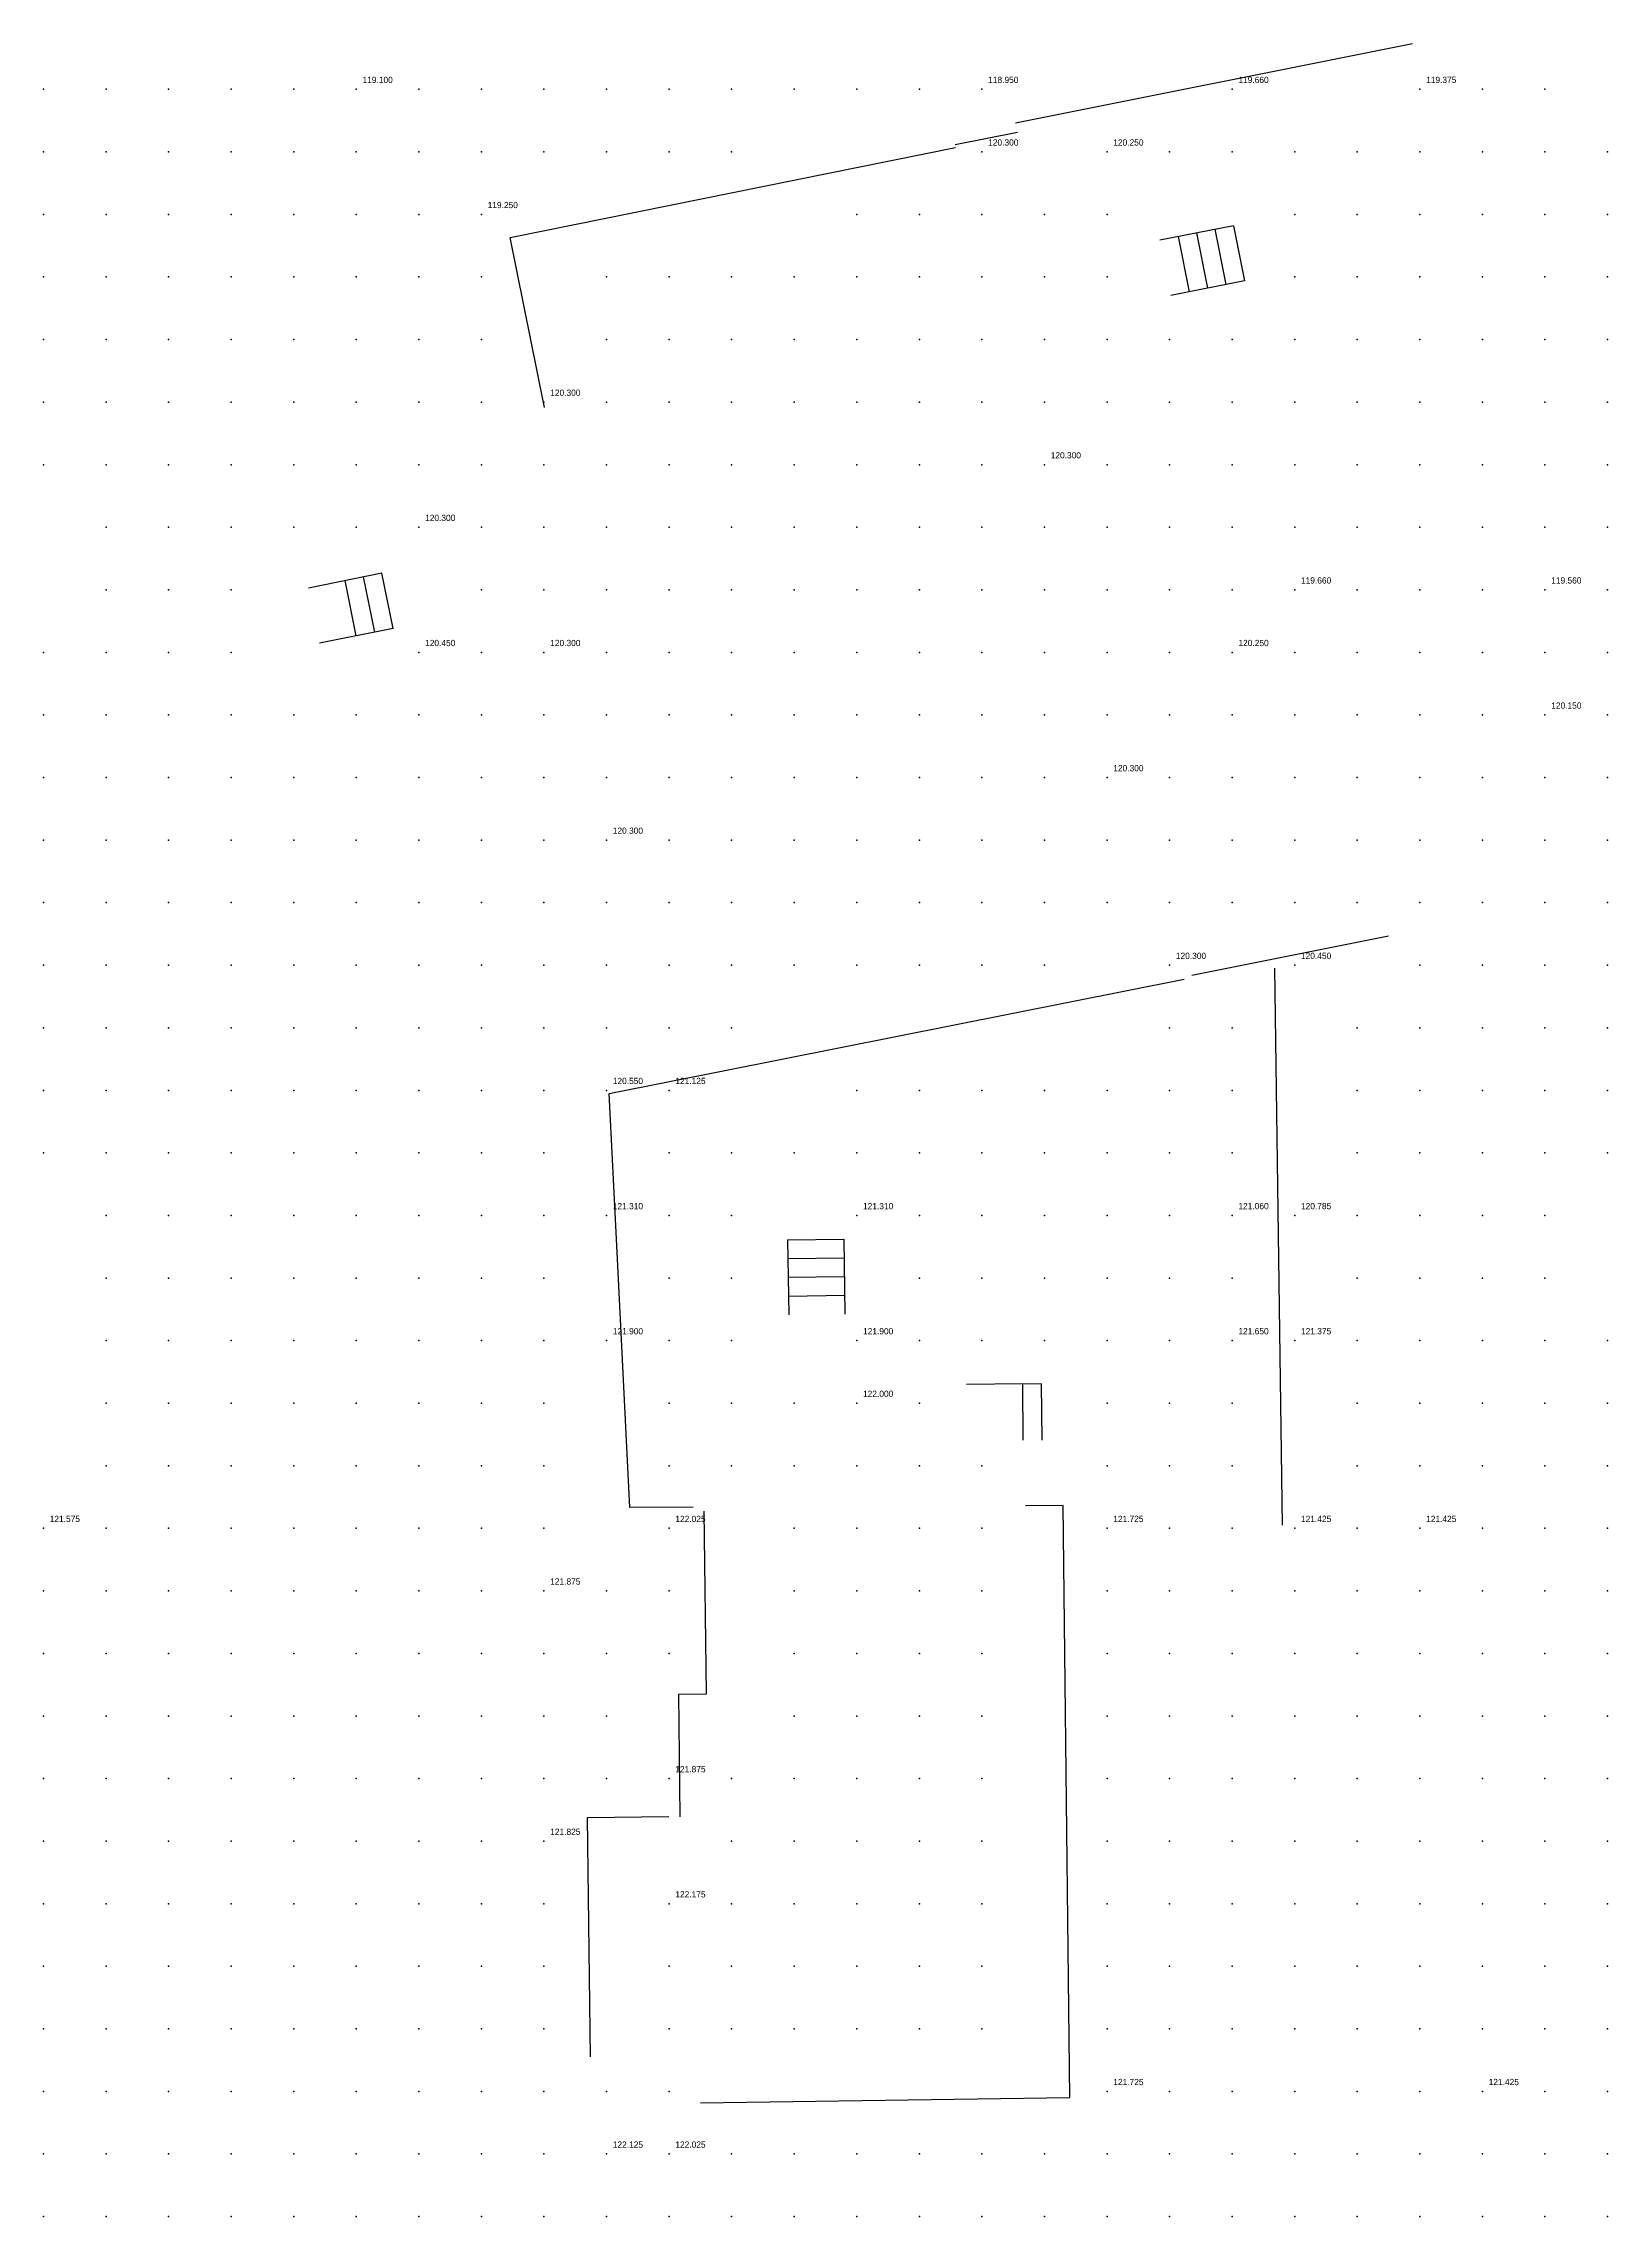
# Model space of a CAD drawing. Header units: metres. Extents: x 287878 to 288137, y 62805 to 63074.
# Drawn here: x 287972 to 287997, y 63010 to 63044.73 of the extents above; entities that cross this region are included whole.
import ezdxf

# ---------------------------------------------------------------- set-up
doc = ezdxf.new("R2010")
doc.units = ezdxf.units.M
for name, color, linetype in [('BARRIERS', 1, 'Continuous'), ('SURVEY_INTERP', 8, 'Continuous'), ('SURVEY_REAL', 3, 'Continuous')]:
    doc.layers.add(name, color=color, linetype=linetype)

msp = doc.modelspace()

# ---------------------------------------------------------------- linework, layer by layer
at = {"layer": 'BARRIERS'}
for p, q in [((287987.538, 63043.464), (287993.881, 63044.732)), ((287986.57, 63043.117), (287987.567, 63043.317)), ((287979.458, 63041.633), (287986.58, 63043.068)), ((287991.02, 63041.82), (287989.842, 63041.587)), ((287990.725, 63041.762), (287990.9, 63040.879)), ((287991.02, 63041.82), (287991.195, 63040.938)), ((287980.007, 63038.913), (287979.458, 63041.633)), ((287990.137, 63041.645), (287990.312, 63040.762)), ((287990.431, 63041.704), (287990.606, 63040.821)), ((287991.195, 63040.938), (287990.018, 63040.704)), ((287977.411, 63036.266, -0.011), (287976.234, 63036.029, -0.011)), ((287977.294, 63035.324), (287977.116, 63036.206)), ((287977.588, 63035.383), (287977.411, 63036.266)), ((287977, 63035.265), (287976.822, 63036.147)), ((287977.588, 63035.383, -0.011), (287976.412, 63035.146, -0.011)), ((287990.358, 63029.843), (287993.497, 63030.471)), ((287991.802, 63021.048), (287991.681, 63029.953)), ((287981.044, 63027.951), (287990.232, 63029.776)), ((287981.159, 63025.629), (287981.044, 63027.951)), ((287981.371, 63021.332), (287981.159, 63025.629)), ((287983.895, 63025.612), (287984.795, 63025.624)), ((287983.895, 63025.612, 0), (287983.912, 63024.412, 0)), ((287984.795, 63025.624, 0), (287984.811, 63024.424, 0)), ((287983.899, 63025.312), (287984.799, 63025.324)), ((287983.903, 63025.012), (287984.803, 63025.024)), ((287983.907, 63024.712), (287984.807, 63024.724)), ((287987.655, 63023.307), (287986.755, 63023.296)), ((287987.955, 63023.309), (287987.649, 63023.306)), ((287987.661, 63022.407), (287987.655, 63023.307)), ((287987.961, 63022.409), (287987.955, 63023.309)), ((287982.384, 63021.34), (287981.371, 63021.332)), ((287982.596, 63018.356), (287982.562, 63021.272)), ((287988.298, 63021.364), (287987.698, 63021.358)), ((287988.405, 63011.9), (287988.298, 63021.364)), ((287982.156, 63018.351), (287982.596, 63018.356)), ((287982.175, 63016.388), (287982.156, 63018.351)), ((287981.997, 63016.388), (287980.692, 63016.373)), ((287980.692, 63016.373), (287980.738, 63012.55)), ((287982.502, 63011.82), (287988.405, 63011.9))]:
    msp.add_line(p, q, dxfattribs=at)
at = {"layer": 'SURVEY_INTERP'}
for p in [(287972, 63044, 119.468), (287973, 63044, 119.452), (287974, 63044, 119.415), (287975, 63044, 119.347), (287976, 63044, 119.216), (287978, 63044, 119.208), (287979, 63044, 119.309), (287980, 63044, 119.34), (287981, 63044, 119.332), (287982, 63044, 119.306), (287983, 63044, 119.268), (287984, 63044, 119.221), (287985, 63044, 119.164), (287986, 63044, 119.077), (287995, 63044, 118.913), (287996, 63044, 118.372), (287972, 63043, 119.568), (287973, 63043, 119.55), (287974, 63043, 119.511), (287975, 63043, 119.441), (287976, 63043, 119.328), (287977, 63043, 119.245), (287978, 63043, 119.313), (287979, 63043, 119.394), (287980, 63043, 119.422), (287981, 63043, 119.415), (287982, 63043, 119.389), (287983, 63043, 119.351), (287990, 63043, 119.73), (287991, 63043, 119.307), (287992, 63043, 119.116), (287993, 63043, 119.074), (287994, 63043, 119.093), (287995, 63043, 118.855), (287996, 63043, 118.519), (287997, 63043, 118.252), (287972, 63042, 119.672), (287973, 63042, 119.653), (287974, 63042, 119.619), (287975, 63042, 119.569), (287976, 63042, 119.508), (287977, 63042, 119.47), (287978, 63042, 119.486), (287985, 63042, 119.37), (287986, 63042, 119.353), (287987, 63042, 119.402), (287988, 63042, 119.597), (287989, 63042, 119.795), (287992, 63042, 119.177), (287993, 63042, 119.068), (287994, 63042, 118.973), (287995, 63042, 118.827), (287996, 63042, 118.637), (287997, 63042, 118.45), (287972, 63041, 119.779), (287973, 63041, 119.76), (287974, 63041, 119.733), (287975, 63041, 119.701), (287976, 63041, 119.671), (287977, 63041, 119.654), (287978, 63041, 119.651), (287979, 63041, 119.649), (287981, 63041, 119.609), (287982, 63041, 119.575), (287983, 63041, 119.539), (287984, 63041, 119.508), (287985, 63041, 119.487), (287986, 63041, 119.487), (287987, 63041, 119.516), (287988, 63041, 119.563), (287989, 63041, 119.576), (287992, 63041, 119.247), (287993, 63041, 119.137), (287994, 63041, 119.03), (287995, 63041, 118.911), (287996, 63041, 118.775), (287997, 63041, 118.633), (287972, 63040, 119.884), (287973, 63040, 119.865), (287974, 63040, 119.844), (287975, 63040, 119.825), (287976, 63040, 119.814), (287977, 63040, 119.812), (287978, 63040, 119.808), (287979, 63040, 119.79), (287981, 63040, 119.717), (287982, 63040, 119.676), (287983, 63040, 119.638), (287984, 63040, 119.61), (287985, 63040, 119.601), (287986, 63040, 119.621), (287987, 63040, 119.667), (287988, 63040, 119.692), (287989, 63040, 119.642), (287990, 63040, 119.546), (287991, 63040, 119.443), (287992, 63040, 119.343), (287993, 63040, 119.246), (287994, 63040, 119.148), (287995, 63040, 119.047), (287996, 63040, 118.937), (287997, 63040, 118.819), (287972, 63039, 119.985), (287973, 63039, 119.965), (287974, 63039, 119.946), (287975, 63039, 119.936), (287976, 63039, 119.943), (287977, 63039, 119.966), (287978, 63039, 119.977), (287979, 63039, 119.942), (287981, 63039, 119.828), (287982, 63039, 119.778), (287983, 63039, 119.735), (287984, 63039, 119.708), (287985, 63039, 119.708), (287986, 63039, 119.758), (287987, 63039, 119.89), (287988, 63039, 120.004), (287989, 63039, 119.851), (287990, 63039, 119.666), (287991, 63039, 119.549), (287992, 63039, 119.46), (287993, 63039, 119.374), (287994, 63039, 119.288), (287995, 63039, 119.204), (287996, 63039, 119.117), (287997, 63039, 119.013), (287972, 63038, 120.076), (287973, 63038, 120.054), (287974, 63038, 120.036), (287975, 63038, 120.03), (287976, 63038, 120.052), (287977, 63038, 120.117), (287978, 63038, 120.172), (287979, 63038, 120.101), (287980, 63038, 120.007), (287981, 63038, 119.937), (287982, 63038, 119.877), (287983, 63038, 119.827), (287984, 63038, 119.796), (287985, 63038, 119.795), (287986, 63038, 119.857), (287987, 63038, 120.055), (287989, 63038, 120.021), (287990, 63038, 119.771), (287991, 63038, 119.658), (287992, 63038, 119.584), (287993, 63038, 119.508), (287994, 63038, 119.428), (287995, 63038, 119.364), (287996, 63038, 119.307), (287997, 63038, 119.215), (287973, 63037, 120.131), (287974, 63037, 120.112), (287975, 63037, 120.105), (287976, 63037, 120.126), (287977, 63037, 120.207), (287979, 63037, 120.198), (287980, 63037, 120.108), (287981, 63037, 120.042), (287982, 63037, 119.972), (287983, 63037, 119.913), (287984, 63037, 119.873), (287985, 63037, 119.861), (287986, 63037, 119.893), (287987, 63037, 119.99), (287988, 63037, 120.072), (287989, 63037, 119.954), (287990, 63037, 119.831), (287991, 63037, 119.753), (287992, 63037, 119.683), (287993, 63037, 119.623), (287994, 63037, 119.546), (287995, 63037, 119.502), (287996, 63037, 119.491), (287997, 63037, 119.409), (287973, 63036, 120.19), (287974, 63036, 120.176), (287975, 63036, 120.164), (287979, 63036, 120.209), (287980, 63036, 120.212), (287981, 63036, 120.149), (287982, 63036, 120.059), (287983, 63036, 119.99), (287984, 63036, 119.943), (287985, 63036, 119.919), (287986, 63036, 119.92), (287987, 63036, 119.94), (287988, 63036, 119.951), (287989, 63036, 119.932), (287990, 63036, 119.934), (287991, 63036, 119.896), (287993, 63036, 119.692), (287994, 63036, 119.635), (287995, 63036, 119.589), (287997, 63036, 119.535), (287972, 63035, 120.213), (287973, 63035, 120.237), (287974, 63035, 120.233), (287975, 63035, 120.219), (287979, 63035, 120.242), (287981, 63035, 120.22), (287982, 63035, 120.125), (287983, 63035, 120.058), (287984, 63035, 120.009), (287985, 63035, 119.977), (287986, 63035, 119.965), (287987, 63035, 119.971), (287988, 63035, 119.987), (287989, 63035, 119.999), (287990, 63035, 120.056), (287992, 63035, 119.899), (287993, 63035, 119.767), (287994, 63035, 119.72), (287995, 63035, 119.738), (287996, 63035, 119.77), (287997, 63035, 119.69), (287972, 63034, 120.267), (287973, 63034, 120.293), (287974, 63034, 120.293), (287975, 63034, 120.278), (287976, 63034, 120.259), (287977, 63034, 120.243), (287978, 63034, 120.235), (287979, 63034, 120.242), (287980, 63034, 120.253), (287981, 63034, 120.223), (287982, 63034, 120.173), (287983, 63034, 120.118), (287984, 63034, 120.071), (287985, 63034, 120.038), (287986, 63034, 120.023), (287987, 63034, 120.037), (287988, 63034, 120.092), (287989, 63034, 120.142), (287990, 63034, 120.084), (287991, 63034, 120.063), (287992, 63034, 119.942), (287993, 63034, 119.83), (287994, 63034, 119.798), (287995, 63034, 119.915), (287997, 63034, 119.884), (287972, 63033, 120.36), (287973, 63033, 120.37), (287974, 63033, 120.363), (287975, 63033, 120.344), (287976, 63033, 120.319), (287977, 63033, 120.294), (287978, 63033, 120.274), (287979, 63033, 120.263), (287980, 63033, 120.262), (287981, 63033, 120.264), (287982, 63033, 120.23), (287983, 63033, 120.177), (287984, 63033, 120.131), (287985, 63033, 120.098), (287986, 63033, 120.082), (287987, 63033, 120.098), (287988, 63033, 120.182), (287990, 63033, 120.154), (287991, 63033, 120.024), (287992, 63033, 119.941), (287993, 63033, 119.871), (287994, 63033, 119.841), (287995, 63033, 119.885), (287996, 63033, 119.949), (287997, 63033, 119.833), (287972, 63032, 120.467), (287973, 63032, 120.461), (287974, 63032, 120.444), (287975, 63032, 120.418), (287976, 63032, 120.387), (287977, 63032, 120.355), (287978, 63032, 120.326), (287979, 63032, 120.302), (287980, 63032, 120.292), (287982, 63032, 120.274), (287983, 63032, 120.229), (287984, 63032, 120.19), (287985, 63032, 120.16), (287986, 63032, 120.141), (287987, 63032, 120.14), (287988, 63032, 120.17), (287989, 63032, 120.199), (287990, 63032, 120.134), (287991, 63032, 120.047), (287992, 63032, 119.979), (287993, 63032, 119.922), (287994, 63032, 119.88), (287995, 63032, 119.859), (287996, 63032, 119.837), (287997, 63032, 119.775), (287972, 63031, 120.582), (287973, 63031, 120.562), (287974, 63031, 120.535), (287975, 63031, 120.501), (287976, 63031, 120.464), (287977, 63031, 120.426), (287978, 63031, 120.388), (287979, 63031, 120.353), (287980, 63031, 120.322), (287981, 63031, 120.306), (287982, 63031, 120.297), (287983, 63031, 120.277), (287984, 63031, 120.252), (287985, 63031, 120.228), (287986, 63031, 120.207), (287987, 63031, 120.193), (287988, 63031, 120.185), (287989, 63031, 120.174), (287990, 63031, 120.143), (287991, 63031, 120.099), (287992, 63031, 120.048), (287993, 63031, 119.996), (287994, 63031, 119.945), (287995, 63031, 119.898), (287996, 63031, 119.85), (287997, 63031, 119.794), (287972, 63030, 120.706), (287973, 63030, 120.673), (287974, 63030, 120.635), (287975, 63030, 120.593), (287976, 63030, 120.549), (287977, 63030, 120.505), (287978, 63030, 120.463), (287979, 63030, 120.423), (287980, 63030, 120.388), (287981, 63030, 120.365), (287982, 63030, 120.353), (287983, 63030, 120.341), (287984, 63030, 120.326), (287985, 63030, 120.307), (287986, 63030, 120.289), (287987, 63030, 120.272), (287988, 63030, 120.258), (287994, 63030, 120.039), (287995, 63030, 119.979), (287996, 63030, 119.919), (287997, 63030, 119.859), (287972, 63029, 120.841), (287973, 63029, 120.796), (287974, 63029, 120.745), (287975, 63029, 120.693), (287976, 63029, 120.642), (287977, 63029, 120.593), (287978, 63029, 120.549), (287979, 63029, 120.509), (287980, 63029, 120.476), (287981, 63029, 120.453), (287982, 63029, 120.438), (287983, 63029, 120.428), (287990, 63029, 120.369), (287991, 63029, 120.353), (287993, 63029, 120.237), (287994, 63029, 120.16), (287995, 63029, 120.085), (287996, 63029, 120.015), (287997, 63029, 119.948), (287972, 63028, 120.996), (287973, 63028, 120.935), (287974, 63028, 120.866), (287975, 63028, 120.8), (287976, 63028, 120.74), (287977, 63028, 120.687), (287978, 63028, 120.641), (287979, 63028, 120.603), (287980, 63028, 120.573), (287985, 63028, 120.518), (287986, 63028, 120.506), (287987, 63028, 120.498), (287988, 63028, 120.502), (287989, 63028, 120.526), (287990, 63028, 120.564), (287991, 63028, 120.576), (287993, 63028, 120.406), (287994, 63028, 120.3), (287995, 63028, 120.208), (287996, 63028, 120.128), (287997, 63028, 120.054), (287972, 63027, 121.19), (287973, 63027, 121.096), (287974, 63027, 120.998), (287975, 63027, 120.911), (287976, 63027, 120.84), (287977, 63027, 120.783), (287978, 63027, 120.737), (287979, 63027, 120.701), (287980, 63027, 120.675), (287982, 63027, 120.654), (287983, 63027, 120.656), (287984, 63027, 120.661), (287985, 63027, 120.657), (287986, 63027, 120.645), (287987, 63027, 120.633), (287988, 63027, 120.643), (287989, 63027, 120.693), (287990, 63027, 120.795), (287991, 63027, 120.872), (287993, 63027, 120.586), (287994, 63027, 120.446), (287995, 63027, 120.339), (287996, 63027, 120.251), (287997, 63027, 120.172), (287973, 63026, 121.286), (287974, 63026, 121.135), (287975, 63026, 121.022), (287976, 63026, 120.94), (287977, 63026, 120.879), (287978, 63026, 120.834), (287979, 63026, 120.801), (287980, 63026, 120.78), (287982, 63026, 120.779), (287983, 63026, 120.802), (287986, 63026, 120.815), (287987, 63026, 120.781), (287988, 63026, 120.78), (287989, 63026, 120.837), (287990, 63026, 120.958), (287993, 63026, 120.738), (287994, 63026, 120.582), (287995, 63026, 120.47), (287996, 63026, 120.385), (287973, 63025, 121.486), (287974, 63025, 121.263), (287975, 63025, 121.124), (287976, 63025, 121.033), (287977, 63025, 120.971), (287978, 63025, 120.931), (287979, 63025, 120.904), (287980, 63025, 120.889), (287982, 63025, 120.911), (287983, 63025, 120.973), (287986, 63025, 121.045), (287987, 63025, 120.945), (287988, 63025, 120.911), (287989, 63025, 120.964), (287990, 63025, 121.1), (287991, 63025, 121.192), (287993, 63025, 120.861), (287994, 63025, 120.703), (287995, 63025, 120.604), (287996, 63025, 120.539), (287973, 63024, 121.608), (287974, 63024, 121.352), (287975, 63024, 121.205), (287976, 63024, 121.115), (287977, 63024, 121.06), (287978, 63024, 121.029), (287979, 63024, 121.013), (287980, 63024, 121.004), (287982, 63024, 121.039), (287983, 63024, 121.151), (287986, 63024, 121.366), (287987, 63024, 121.115), (287988, 63024, 121.032), (287989, 63024, 121.076), (287990, 63024, 121.299), (287993, 63024, 120.957), (287994, 63024, 120.815), (287995, 63024, 120.748), (287996, 63024, 120.733), (287997, 63024, 120.715), (287973, 63023, 121.593), (287974, 63023, 121.392), (287975, 63023, 121.265), (287976, 63023, 121.187), (287977, 63023, 121.146), (287978, 63023, 121.133), (287979, 63023, 121.137), (287980, 63023, 121.138), (287982, 63023, 121.146), (287983, 63023, 121.268), (287984, 63023, 121.621), (287986, 63023, 121.596), (287989, 63023, 121.172), (287990, 63023, 121.237), (287991, 63023, 121.324), (287993, 63023, 121.005), (287994, 63023, 120.943), (287995, 63023, 120.907), (287996, 63023, 120.982), (287997, 63023, 121.098), (287973, 63022, 121.539), (287974, 63022, 121.405), (287975, 63022, 121.308), (287976, 63022, 121.249), (287977, 63022, 121.228), (287978, 63022, 121.247), (287979, 63022, 121.297), (287980, 63022, 121.324), (287982, 63022, 121.235), (287983, 63022, 121.279), (287984, 63022, 121.465), (287985, 63022, 121.628), (287986, 63022, 121.438), (287987, 63022, 121.261), (287989, 63022, 121.418), (287990, 63022, 121.283), (287991, 63022, 121.154), (287993, 63022, 121.099), (287994, 63022, 121.174), (287995, 63022, 121.071), (287996, 63022, 121.151), (287973, 63021, 121.517), (287974, 63021, 121.419), (287975, 63021, 121.344), (287976, 63021, 121.302), (287977, 63021, 121.302), (287978, 63021, 121.362), (287979, 63021, 121.507), (287980, 63021, 121.623), (287984, 63021, 121.292), (287985, 63021, 121.311), (287986, 63021, 121.263), (287987, 63021, 121.252), (287990, 63021, 121.413), (287991, 63021, 121.14), (287993, 63021, 121.199), (287995, 63021, 121.178), (287996, 63021, 121.062), (287997, 63021, 121.133), (287972, 63020, 121.62), (287973, 63020, 121.519), (287974, 63020, 121.436), (287975, 63020, 121.377), (287976, 63020, 121.347), (287977, 63020, 121.358), (287978, 63020, 121.439), (287979, 63020, 121.65), (287981, 63020, 121.635), (287982, 63020, 121.393), (287984, 63020, 121.239), (287985, 63020, 121.212), (287986, 63020, 121.189), (287987, 63020, 121.206), (287989, 63020, 121.436), (287990, 63020, 121.279), (287991, 63020, 121.095), (287992, 63020, 121.032), (287993, 63020, 121.098), (287994, 63020, 121.186), (287995, 63020, 121.06), (287996, 63020, 120.929), (287997, 63020, 120.864), (287972, 63019, 121.613), (287973, 63019, 121.527), (287974, 63019, 121.456), (287975, 63019, 121.407), (287976, 63019, 121.384), (287977, 63019, 121.396), (287978, 63019, 121.455), (287979, 63019, 121.573), (287980, 63019, 121.665), (287981, 63019, 121.557), (287982, 63019, 121.415), (287984, 63019, 121.249), (287985, 63019, 121.198), (287986, 63019, 121.163), (287987, 63019, 121.152), (287989, 63019, 121.176), (287990, 63019, 121.113), (287991, 63019, 121.027), (287992, 63019, 120.977), (287993, 63019, 120.97), (287994, 63019, 120.964), (287995, 63019, 120.905), (287996, 63019, 120.823), (287997, 63019, 120.745), (287972, 63018, 121.609), (287973, 63018, 121.537), (287974, 63018, 121.478), (287975, 63018, 121.436), (287976, 63018, 121.418), (287977, 63018, 121.429), (287978, 63018, 121.471), (287979, 63018, 121.53), (287980, 63018, 121.561), (287981, 63018, 121.53), (287984, 63018, 121.298), (287985, 63018, 121.224), (287986, 63018, 121.168), (287987, 63018, 121.13), (287989, 63018, 121.078), (287990, 63018, 121.034), (287991, 63018, 120.982), (287992, 63018, 120.937), (287993, 63018, 120.904), (287994, 63018, 120.871), (287995, 63018, 120.824), (287996, 63018, 120.764), (287997, 63018, 120.697), (287972, 63017, 121.62), (287973, 63017, 121.555), (287974, 63017, 121.501), (287975, 63017, 121.464), (287976, 63017, 121.449), (287977, 63017, 121.463), (287978, 63017, 121.516), (287979, 63017, 121.61), (287980, 63017, 121.684), (287981, 63017, 121.643), (287983, 63017, 121.502), (287984, 63017, 121.38), (287985, 63017, 121.274), (287986, 63017, 121.196), (287987, 63017, 121.14), (287989, 63017, 121.059), (287990, 63017, 121.017), (287991, 63017, 120.972), (287992, 63017, 120.928), (287993, 63017, 120.888), (287994, 63017, 120.849), (287995, 63017, 120.804), (287996, 63017, 120.753), (287997, 63017, 120.695), (287972, 63016, 121.645), (287973, 63016, 121.58), (287974, 63016, 121.528), (287975, 63016, 121.492), (287976, 63016, 121.478), (287977, 63016, 121.494), (287978, 63016, 121.556), (287979, 63016, 121.692), (287983, 63016, 121.701), (287984, 63016, 121.483), (287985, 63016, 121.334), (287986, 63016, 121.237), (287987, 63016, 121.173), (287989, 63016, 121.086), (287990, 63016, 121.042), (287991, 63016, 120.994), (287992, 63016, 120.949), (287993, 63016, 120.908), (287994, 63016, 120.87), (287995, 63016, 120.83), (287996, 63016, 120.782), (287997, 63016, 120.728), (287972, 63015, 121.68), (287973, 63015, 121.61), (287974, 63015, 121.555), (287975, 63015, 121.519), (287976, 63015, 121.504), (287977, 63015, 121.516), (287978, 63015, 121.565), (287979, 63015, 121.655), (287980, 63015, 121.739), (287983, 63015, 121.86), (287984, 63015, 121.553), (287985, 63015, 121.382), (287986, 63015, 121.281), (287987, 63015, 121.222), (287989, 63015, 121.152), (287990, 63015, 121.104), (287991, 63015, 121.046), (287992, 63015, 120.994), (287993, 63015, 120.955), (287994, 63015, 120.927), (287995, 63015, 120.896), (287996, 63015, 120.849), (287997, 63015, 120.791), (287972, 63014, 121.718), (287973, 63014, 121.641), (287974, 63014, 121.584), (287975, 63014, 121.545), (287976, 63014, 121.527), (287977, 63014, 121.533), (287978, 63014, 121.566), (287979, 63014, 121.621), (287980, 63014, 121.688), (287982, 63014, 121.889), (287983, 63014, 121.749), (287984, 63014, 121.552), (287985, 63014, 121.411), (287986, 63014, 121.323), (287987, 63014, 121.284), (287989, 63014, 121.277), (287990, 63014, 121.214), (287991, 63014, 121.124), (287992, 63014, 121.056), (287993, 63014, 121.024), (287994, 63014, 121.024), (287995, 63014, 121.019), (287996, 63014, 120.961), (287997, 63014, 120.88), (287972, 63013, 121.755), (287973, 63013, 121.672), (287974, 63013, 121.611), (287975, 63013, 121.57), (287976, 63013, 121.55), (287977, 63013, 121.552), (287978, 63013, 121.581), (287979, 63013, 121.634), (287980, 63013, 121.704), (287982, 63013, 121.756), (287983, 63013, 121.676), (287984, 63013, 121.549), (287985, 63013, 121.433), (287986, 63013, 121.36), (287987, 63013, 121.352), (287989, 63013, 121.51), (287990, 63013, 121.383), (287991, 63013, 121.215), (287992, 63013, 121.119), (287993, 63013, 121.098), (287994, 63013, 121.163), (287995, 63013, 121.234), (287996, 63013, 121.121), (287997, 63013, 120.98), (287972, 63012, 121.785), (287973, 63012, 121.699), (287974, 63012, 121.637), (287975, 63012, 121.594), (287976, 63012, 121.571), (287977, 63012, 121.573), (287978, 63012, 121.605), (287979, 63012, 121.681), (287980, 63012, 121.812), (287981, 63012, 121.914), (287982, 63012, 121.883), (287990, 63012, 121.507), (287991, 63012, 121.278), (287992, 63012, 121.165), (287993, 63012, 121.15), (287994, 63012, 121.262), (287996, 63012, 121.235), (287997, 63012, 121.049), (287972, 63011, 121.806), (287973, 63011, 121.723), (287974, 63011, 121.661), (287975, 63011, 121.617), (287976, 63011, 121.591), (287977, 63011, 121.59), (287978, 63011, 121.622), (287979, 63011, 121.714), (287980, 63011, 121.909), (287983, 63011, 121.837), (287984, 63011, 121.608), (287985, 63011, 121.47), (287986, 63011, 121.406), (287987, 63011, 121.413), (287988, 63011, 121.488), (287989, 63011, 121.55), (287990, 63011, 121.447), (287991, 63011, 121.293), (287992, 63011, 121.192), (287993, 63011, 121.167), (287994, 63011, 121.219), (287995, 63011, 121.271), (287996, 63011, 121.182), (287997, 63011, 121.067), (287972, 63010, 121.821), (287973, 63010, 121.744), (287974, 63010, 121.684), (287975, 63010, 121.639), (287976, 63010, 121.61), (287977, 63010, 121.601), (287978, 63010, 121.623), (287979, 63010, 121.69), (287980, 63010, 121.818), (287981, 63010, 121.919), (287982, 63010, 121.884), (287983, 63010, 121.749), (287984, 63010, 121.578), (287985, 63010, 121.464), (287986, 63010, 121.412), (287987, 63010, 121.426), (287988, 63010, 121.508), (287989, 63010, 121.577), (287990, 63010, 121.468), (287991, 63010, 121.31), (287992, 63010, 121.208), (287993, 63010, 121.182), (287994, 63010, 121.234), (287995, 63010, 121.287), (287996, 63010, 121.195), (287997, 63010, 121.074)]:
    msp.add_point(p, dxfattribs=at)
at = {"layer": 'SURVEY_REAL'}
for p in [(287977, 63044, 119.1), (287987, 63044, 118.95), (287991, 63044, 119.66), (287994, 63044, 119.375), (287987, 63043, 120.3), (287989, 63043, 120.25), (287979, 63042, 119.25), (287980, 63039, 120.3), (287988, 63038, 120.3), (287978, 63037, 120.3), (287992, 63036, 119.66), (287996, 63036, 119.56), (287978, 63035, 120.45), (287980, 63035, 120.3), (287991, 63035, 120.25), (287996, 63034, 120.15), (287989, 63033, 120.3), (287981, 63032, 120.3), (287990, 63030, 120.3), (287992, 63030, 120.45), (287981, 63028, 120.55), (287982, 63028, 121.125), (287981, 63026, 121.31), (287985, 63026, 121.31), (287991, 63026, 121.06), (287992, 63026, 120.785), (287981, 63024, 121.9), (287985, 63024, 121.9), (287991, 63024, 121.65), (287992, 63024, 121.375), (287985, 63023, 122), (287997, 63022, 121.425), (287972, 63021, 121.575), (287982, 63021, 122.025), (287989, 63021, 121.725), (287992, 63021, 121.425), (287994, 63021, 121.425), (287980, 63020, 121.875), (287982, 63017, 121.875), (287980, 63016, 121.825), (287982, 63015, 122.175), (287989, 63012, 121.725), (287995, 63012, 121.425), (287981, 63011, 122.125), (287982, 63011, 122.025)]:
    msp.add_point(p, dxfattribs=at)

# ---------------------------------------------------------------- texts
for s, p in [('119.100', (287977.1, 63044.1, 119.1)), ('118.950', (287987.1, 63044.1, 118.95)), ('119.660', (287991.1, 63044.1, 119.66)), ('119.375', (287994.1, 63044.1, 119.375)), ('120.300', (287987.1, 63043.1, 120.3)), ('120.250', (287989.1, 63043.1, 120.25)), ('119.250', (287979.1, 63042.1, 119.25)), ('120.300', (287980.1, 63039.1, 120.3)), ('120.300', (287988.1, 63038.1, 120.3)), ('120.300', (287978.1, 63037.1, 120.3)), ('119.660', (287992.1, 63036.1, 119.66)), ('119.560', (287996.1, 63036.1, 119.56)), ('120.450', (287978.1, 63035.1, 120.45)), ('120.300', (287980.1, 63035.1, 120.3)), ('120.250', (287991.1, 63035.1, 120.25)), ('120.150', (287996.1, 63034.1, 120.15)), ('120.300', (287989.1, 63033.1, 120.3)), ('120.300', (287981.1, 63032.1, 120.3)), ('120.300', (287990.1, 63030.1, 120.3)), ('120.450', (287992.1, 63030.1, 120.45)), ('120.550', (287981.1, 63028.1, 120.55)), ('121.125', (287982.1, 63028.1, 121.125)), ('121.310', (287981.1, 63026.1, 121.31)), ('121.310', (287985.1, 63026.1, 121.31)), ('121.060', (287991.1, 63026.1, 121.06)), ('120.785', (287992.1, 63026.1, 120.785)), ('121.900', (287981.1, 63024.1, 121.9)), ('121.900', (287985.1, 63024.1, 121.9)), ('121.650', (287991.1, 63024.1, 121.65)), ('121.375', (287992.1, 63024.1, 121.375)), ('122.000', (287985.1, 63023.1, 122)), ('121.575', (287972.1, 63021.1, 121.575)), ('122.025', (287982.1, 63021.1, 122.025)), ('121.725', (287989.1, 63021.1, 121.725)), ('121.425', (287992.1, 63021.1, 121.425)), ('121.425', (287994.1, 63021.1, 121.425)), ('121.875', (287980.1, 63020.1, 121.875)), ('121.875', (287982.1, 63017.1, 121.875)), ('121.825', (287980.1, 63016.1, 121.825)), ('122.175', (287982.1, 63015.1, 122.175)), ('121.725', (287989.1, 63012.1, 121.725)), ('121.425', (287995.1, 63012.1, 121.425)), ('122.125', (287981.1, 63011.1, 122.125)), ('122.025', (287982.1, 63011.1, 122.025))]:
    msp.add_text(s, height=0.1, dxfattribs=at).set_placement(p)

doc.saveas('drawing.dxf')
